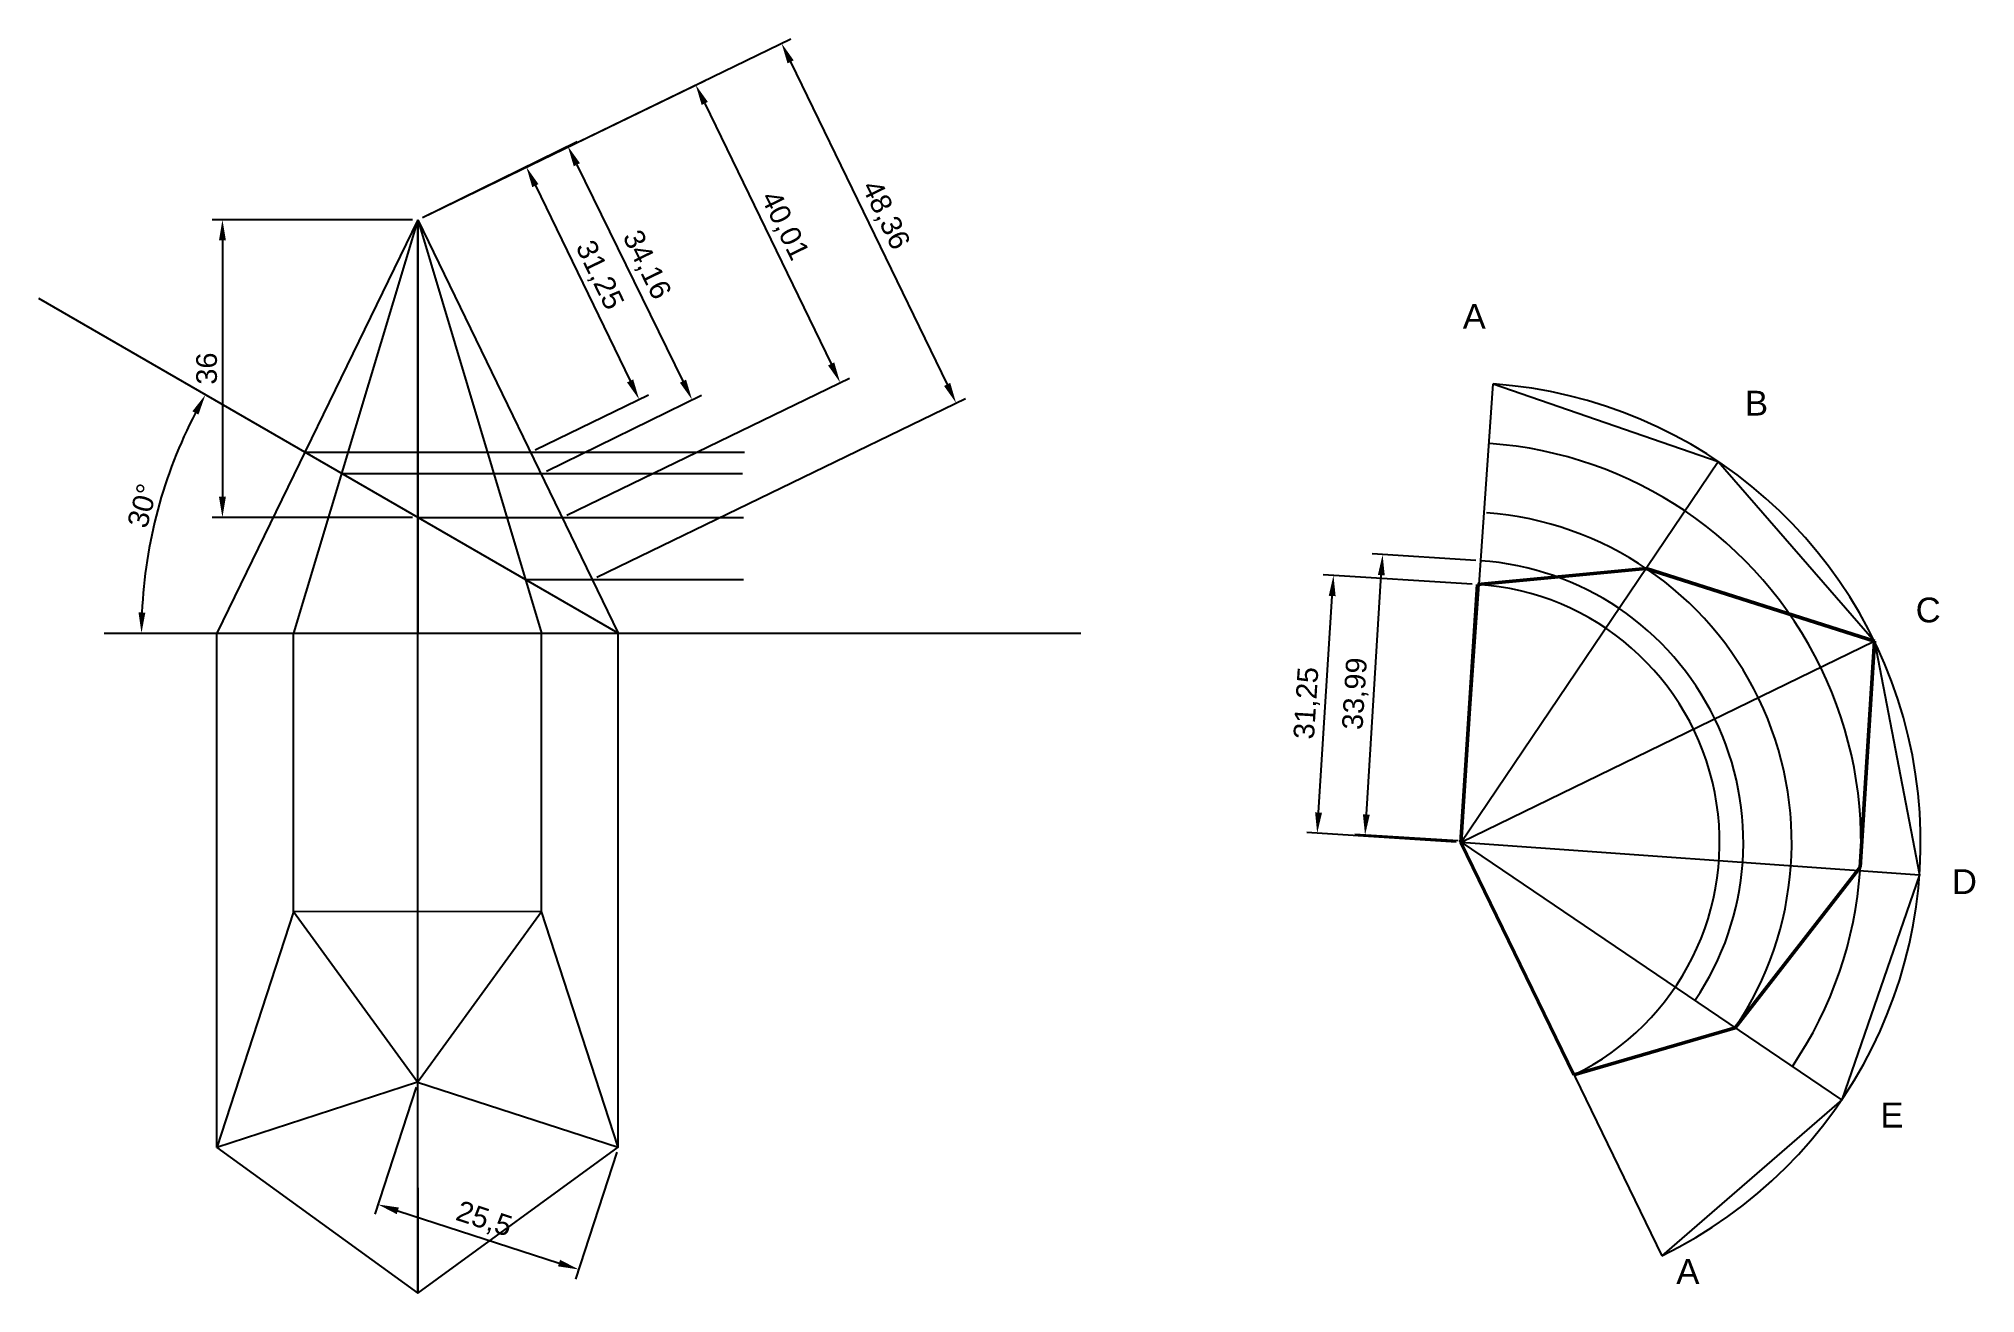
# Paper-space layout 'dl5' of a CAD drawing. Header units: millimetres. Extents: x 22 to 256, y 51 to 203.
import ezdxf

# ---------------------------------------------------------------- set-up
doc = ezdxf.new("R2010")
doc.units = ezdxf.units.MM
doc.styles.get("Standard").update_dxf_attribs({"font": 'arial.ttf'})
doc.dimstyles.new('ISO-25', dxfattribs={"dimtxt": 2.5, "dimasz": 2.5, "dimexe": 1.25, "dimexo": 0.625, "dimtad": 1, "dimtxsty": 'Standard', "dimcen": 2.5, "dimadec": 0, "dimazin": 0, "dimtfac": 1, "dimtmove": 0, "dimatfit": 3, "dimfxl": 1, "dimarcsym": 0})

# ---------------------------------------------------------------- blocks, each defined once
blk = doc.blocks.new('*D38')
at = {"color": 0, "lineweight": -2, "transparency": 16777216}
blk.add_arc((92.29, 130.62), 57.66, 152.4843, 177.5157, dxfattribs=at)
at = {"color": 0, "transparency": 16777216}
for points in [[(40.79, 157.46), (41.52, 157.06), (42.36, 159.45)], [(35.1, 133.11), (34.27, 133.13), (34.63, 130.62)]]:
    blk.add_solid(points, dxfattribs=at)
at = {"layer": 'Defpoints', "color": 0, "transparency": 16777216}
for p in [(22.2, 171.09), (38.11, 150.34), (30.11, 130.62), (92.29, 130.62), (148.25, 130.62)]:
    blk.add_point(p, dxfattribs=at)
at = {"color": 0, "transparency": 16777216, "insert": (34.76, 146.04), "char_height": 2.5, "attachment_point": 5, "rotation": 75}
blk.add_mtext('30°', dxfattribs=at)
blk = doc.blocks.new('*D39')
at = {"color": 0, "lineweight": -2, "transparency": 16777216}
for p, q in [((67.41, 180.62), (43.17, 180.62)), ((44.42, 178.12), (44.42, 147.12)), ((67.41, 144.62), (43.17, 144.62))]:
    blk.add_line(p, q, dxfattribs=at)
at = {"color": 0, "transparency": 16777216}
for points in [[(44, 178.12), (44.84, 178.12), (44.42, 180.62)], [(44, 147.12), (44.84, 147.12), (44.42, 144.62)]]:
    blk.add_solid(points, dxfattribs=at)
at = {"layer": 'Defpoints', "color": 0, "transparency": 16777216}
for p in [(68.04, 180.62), (44.42, 144.62), (68.04, 144.62)]:
    blk.add_point(p, dxfattribs=at)
at = {"color": 0, "transparency": 16777216, "insert": (42.52, 162.62), "char_height": 2.5, "attachment_point": 5, "rotation": 90}
blk.add_mtext('36', dxfattribs=at)
blk = doc.blocks.new('*D40')
at = {"color": 0, "lineweight": -2, "transparency": 16777216}
for p, q in [((67.84, 75.7), (62.86, 60.33)), ((92.1, 67.84), (87.12, 52.47)), ((65.63, 60.75), (85.13, 54.43))]:
    blk.add_line(p, q, dxfattribs=at)
at = {"color": 0, "transparency": 16777216}
for points in [[(65.76, 61.15), (65.5, 60.35), (63.25, 61.52)], [(85.26, 54.83), (85, 54.04), (87.51, 53.66)]]:
    blk.add_solid(points, dxfattribs=at)
at = {"layer": 'Defpoints', "color": 0, "transparency": 16777216}
for p in [(68.04, 76.29), (92.29, 68.44), (87.51, 53.66)]:
    blk.add_point(p, dxfattribs=at)
at = {"color": 0, "transparency": 16777216, "insert": (76.03, 59.62), "char_height": 2.5, "attachment_point": 5, "rotation": 342.0472}
blk.add_mtext('25,5', dxfattribs=at)
blk = doc.blocks.new('*U36')
blk.add_line((0, -55.57), (0, 0))
blk = doc.blocks.new('*U37')
at = {"color": 0, "linetype": 'ByBlock', "lineweight": -2, "transparency": 16777216}
for p, rotation in [((198.11, 160.76), 356), ((225.33, 151.38), 325.975783920942), ((244.2, 129.64), 295.9515678418841), ((249.67, 101.38), 265.927351762826), ((240.25, 74.17), 235.903135683768), ((218.49, 55.33), 205.87891960471)]:
    blk.add_blockref('*U36', p, dxfattribs=dict(at, rotation=rotation))
blk = doc.blocks.new('*D41')
at = {"color": 0, "lineweight": -2, "transparency": 16777216}
for p, q in [((68.6, 180.89), (82.3, 187.54)), ((82.27, 184.75), (93.72, 161.13)), ((82.24, 152.78), (95.94, 159.43))]:
    blk.add_line(p, q, dxfattribs=at)
at = {"color": 0, "transparency": 16777216}
for points in [[(82.64, 184.93), (81.89, 184.56), (81.18, 187)], [(94.1, 161.31), (93.35, 160.95), (94.82, 158.88)]]:
    blk.add_solid(points, dxfattribs=at)
at = {"layer": 'Defpoints', "color": 0, "transparency": 16777216}
for p in [(68.04, 180.62), (94.82, 158.88), (81.67, 152.51)]:
    blk.add_point(p, dxfattribs=at)
at = {"color": 0, "transparency": 16777216, "insert": (89.91, 173.87), "char_height": 2.5, "attachment_point": 5, "rotation": 295.8789}
blk.add_mtext('31,25', dxfattribs=at)
blk = doc.blocks.new('*D42')
at = {"color": 0, "lineweight": -2, "transparency": 16777216}
for p, q in [((68.6, 180.9), (87.31, 190.07)), ((87.29, 187.27), (100.12, 161.09)), ((83.63, 150.23), (102.34, 159.4))]:
    blk.add_line(p, q, dxfattribs=at)
at = {"color": 0, "transparency": 16777216}
for points in [[(87.66, 187.46), (86.91, 187.09), (86.19, 189.52)], [(100.49, 161.28), (99.75, 160.91), (101.22, 158.85)]]:
    blk.add_solid(points, dxfattribs=at)
at = {"layer": 'Defpoints', "color": 0, "transparency": 16777216}
for p in [(68.04, 180.62), (101.22, 158.85), (83.07, 149.95)]:
    blk.add_point(p, dxfattribs=at)
at = {"color": 0, "transparency": 16777216, "insert": (95.61, 175.12), "char_height": 2.5, "attachment_point": 5, "rotation": 296.1147}
blk.add_mtext('34,16', dxfattribs=at)
blk = doc.blocks.new('*D43')
at = {"color": 0, "lineweight": -2, "transparency": 16777216}
for p, q in [((68.6, 180.89), (102.79, 197.48)), ((102.75, 194.68), (118.03, 163.19)), ((86.06, 144.9), (120.25, 161.48))]:
    blk.add_line(p, q, dxfattribs=at)
at = {"color": 0, "transparency": 16777216}
for points in [[(103.13, 194.87), (102.38, 194.5), (101.66, 196.93)], [(118.41, 163.37), (117.66, 163), (119.12, 160.94)]]:
    blk.add_solid(points, dxfattribs=at)
at = {"layer": 'Defpoints', "color": 0, "transparency": 16777216}
for p in [(68.04, 180.62), (119.12, 160.94), (85.5, 144.62)]:
    blk.add_point(p, dxfattribs=at)
at = {"color": 0, "transparency": 16777216, "insert": (112.31, 179.86), "char_height": 2.5, "attachment_point": 5, "rotation": 295.8789}
blk.add_mtext('40,01', dxfattribs=at)
blk = doc.blocks.new('*D44')
at = {"color": 0, "lineweight": -2, "transparency": 16777216}
for p, q in [((68.6, 180.89), (113.17, 202.51)), ((113.13, 199.72), (132.06, 160.7)), ((89.71, 137.38), (134.28, 159))]:
    blk.add_line(p, q, dxfattribs=at)
at = {"color": 0, "transparency": 16777216}
for points in [[(113.51, 199.9), (112.76, 199.54), (112.04, 201.97)], [(132.44, 160.89), (131.69, 160.52), (133.15, 158.46)]]:
    blk.add_solid(points, dxfattribs=at)
at = {"layer": 'Defpoints', "color": 0, "transparency": 16777216}
for p in [(68.04, 180.62), (133.15, 158.46), (89.15, 137.11)]:
    blk.add_point(p, dxfattribs=at)
at = {"color": 0, "transparency": 16777216, "insert": (124.51, 181.14), "char_height": 2.5, "attachment_point": 5, "rotation": 295.8789}
blk.add_mtext('48,36', dxfattribs=at)
blk = doc.blocks.new('*D45')
at = {"color": 0, "lineweight": -2, "transparency": 16777216}
for p, q in [((195.58, 136.55), (177.54, 137.69)), ((176.98, 108.92), (178.63, 135.11)), ((193.61, 105.36), (175.58, 106.5))]:
    blk.add_line(p, q, dxfattribs=at)
at = {"color": 0, "transparency": 16777216}
for points in [[(178.22, 135.14), (179.05, 135.09), (178.79, 137.61)], [(176.57, 108.94), (177.4, 108.89), (176.82, 106.42)]]:
    blk.add_solid(points, dxfattribs=at)
at = {"layer": 'Defpoints', "color": 0, "transparency": 16777216}
for p in [(178.79, 137.61), (196.21, 136.51), (194.24, 105.32)]:
    blk.add_point(p, dxfattribs=at)
at = {"color": 0, "transparency": 16777216, "insert": (175.68, 122.15), "char_height": 2.5, "attachment_point": 5, "rotation": 86.3904}
blk.add_mtext('31,25', dxfattribs=at)
blk = doc.blocks.new('*D46')
at = {"color": 0, "lineweight": -2, "transparency": 16777216}
for p, q in [((196, 139.42), (183.48, 140.2)), ((182.77, 108.69), (184.57, 137.63)), ((193.88, 105.49), (181.37, 106.27))]:
    blk.add_line(p, q, dxfattribs=at)
at = {"color": 0, "transparency": 16777216}
for points in [[(184.16, 137.65), (184.99, 137.6), (184.73, 140.12)], [(182.35, 108.71), (183.18, 108.66), (182.61, 106.19)]]:
    blk.add_solid(points, dxfattribs=at)
at = {"layer": 'Defpoints', "color": 0, "transparency": 16777216}
for p in [(184.73, 140.12), (196.62, 139.38), (194.5, 105.45)]:
    blk.add_point(p, dxfattribs=at)
at = {"color": 0, "transparency": 16777216, "insert": (181.55, 123.29), "char_height": 2.5, "attachment_point": 5, "rotation": 86.4304}
blk.add_mtext('33,99', dxfattribs=at)

psp = doc.layouts.new('dl5')

# ---------------------------------------------------------------- linework, layer by layer
for p, q in [((68.036, 180.62), (43.751, 130.62)), ((68.036, 180.62), (52.998, 130.62)), ((68.036, 130.62), (68.036, 180.62)), ((68.036, 180.62), (82.998, 130.62)), ((68.036, 180.62), (92.292, 130.62)), ((68.036, 180.62), (68.036, 130.62)), ((92.292, 130.62), (22.204, 171.086)), ((198.114, 160.757), (225.332, 151.379)), ((54.382, 152.508), (54.382, 152.508)), ((54.382, 152.508), (107.558, 152.508)), ((58.812, 149.95), (107.33, 149.95)), ((225.332, 151.379), (244.204, 129.641)), ((68.036, 144.624), (107.444, 144.624)), ((81.057, 137.107), (107.444, 137.107)), ((30.115, 130.62), (148.25, 130.62)), ((43.751, 68.396), (43.751, 130.62)), ((52.998, 96.935), (52.998, 130.62)), ((68.036, 50.782), (68.036, 130.62)), ((82.998, 96.96), (82.998, 130.62)), ((92.292, 68.436), (92.292, 130.62)), ((92.292, 130.62), (107.33, 130.62)), ((244.204, 129.641), (249.667, 101.376)), ((194.238, 105.323), (218.494, 55.323)), ((249.667, 101.376), (240.255, 74.17)), ((68.015, 76.302), (52.998, 96.935)), ((68.015, 76.302), (82.998, 96.96)), ((68.015, 76.302), (43.751, 68.396)), ((68.015, 76.302), (92.292, 68.436)), ((68.015, 76.302), (68.036, 50.782)), ((240.255, 74.17), (218.492, 55.325))]:
    psp.add_line(p, q)
at = {"lineweight": 50}
for p, q in [((196.205, 136.511), (216.604, 138.452)), ((216.604, 138.452), (244.204, 129.641)), ((194.199, 105.304), (196.205, 136.511)), ((244.204, 129.641), (242.504, 102.319)), ((207.877, 77.206), (194.199, 105.304)), ((242.504, 102.319), (227.352, 82.905)), ((227.352, 82.905), (207.877, 77.206))]:
    psp.add_line(p, q, dxfattribs=at)
psp.add_lwpolyline([(43.751, 68.396), (68.036, 50.782), (92.292, 68.436), (82.998, 96.96), (52.998, 96.935)], close=True)
for centre, radius, start, end in [((194.238, 105.323), 55.57, 295.87892, 86), ((194.238, 105.323), 48.36, 325.90314, 85.89758), ((194.199, 105.304), 40.01, 325.95714, 85.54883), ((194.202, 105.305), 34.16, 325.9609, 86.0179), ((194.238, 105.323), 31.25, 295.87892, 86.39038), ((194.202, 105.305), 34.16, 295.94525, 295.94558)]:
    psp.add_arc(centre, radius, start, end)

# ---------------------------------------------------------------- block references
psp.add_blockref('*U37', (0, 0))

# ---------------------------------------------------------------- texts
for s, p in [('A', (194.42, 167.429)), ('B', (228.556, 156.939)), ('C', (249.2, 131.923)), ('D', (253.582, 99.07)), ('E', (244.933, 70.827)), ('A', (220.253, 51.921))]:
    psp.add_text(s, height=3).set_placement(p)

# ---------------------------------------------------------------- dimensions: what is measured, and where the dimension line sits
for p1, p2, distance, picture, middle in [((68.036, 180.62), (89.145, 137.107), 48.912, '*D44', (124.512, 181.141)), ((68.036, 180.62), (85.498, 144.624), 37.374, '*D43', (112.308, 179.864)), ((68.036, 180.62), (83.071, 149.95), 20.213, '*D42', (95.614, 175.119)), ((68.036, 180.62), (81.674, 152.508), 14.606, '*D41', (89.91, 173.868)), ((194.503, 105.452), (196.619, 139.38), 11.913, '*D46', (181.548, 123.29)), ((194.238, 105.323), (196.205, 136.511), 17.448, '*D45', (175.685, 122.149)), ((68.036, 76.295), (92.292, 68.436), -15.529, '*D40', (76.033, 59.616))]:
    dim = psp.add_aligned_dim(p1=p1, p2=p2, distance=distance, dimstyle='ISO-25')
    dim.commit()
    dim.dimension.update_dxf_attribs({"geometry": picture, "text_midpoint": middle})
dim = psp.add_linear_dim(base=(44.419, 144.624), p1=(68.036, 180.62), p2=(68.036, 144.624), angle=90, dimstyle='ISO-25')
dim.commit()
dim.dimension.update_dxf_attribs({"geometry": '*D39', "text_midpoint": (42.516, 162.622)})
dim = psp.add_angular_dim_2l(base=(38.107, 150.342), line1=((30.115, 130.62), (148.25, 130.62)), line2=((92.292, 130.62), (22.204, 171.086)), dimstyle='ISO-25')
dim.commit()
dim.dimension.update_dxf_attribs({"geometry": '*D38', "text_midpoint": (34.757, 146.037)})

doc.saveas('drawing.dxf')
